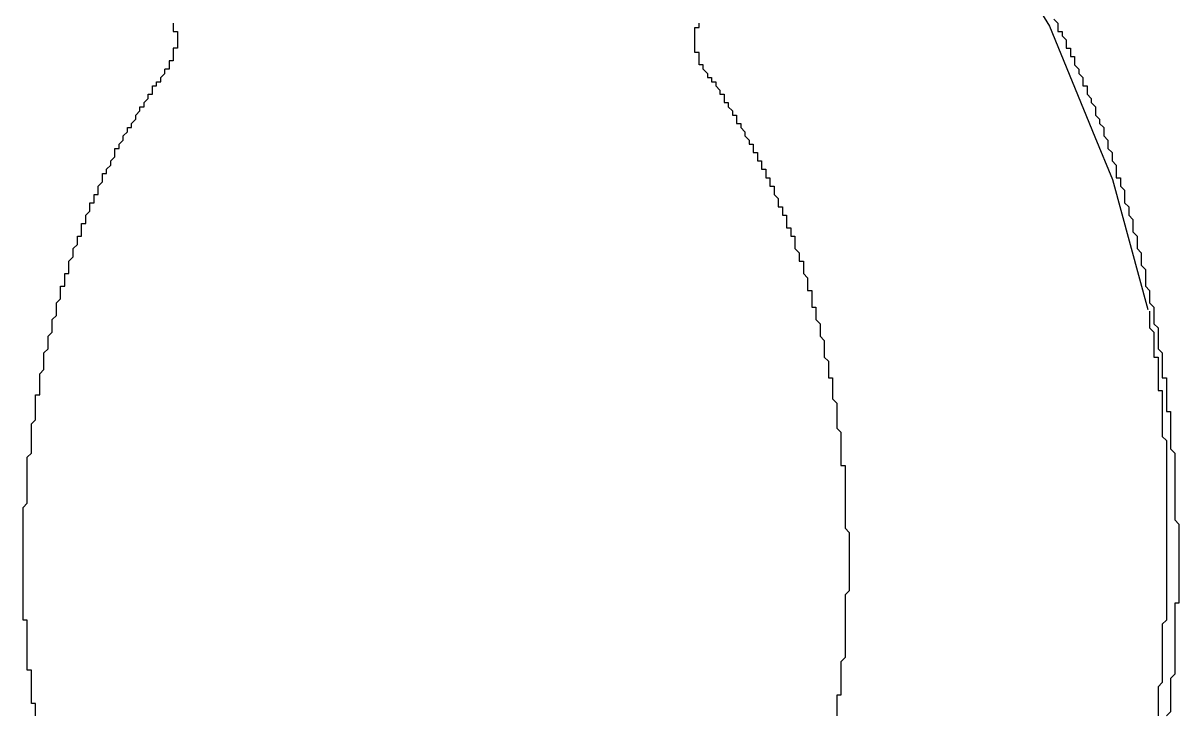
# Model space of a CAD drawing. Header units: inches. Extents: x -233729 to 737493, y -275239 to 196021.
# Drawn here: x 358087.1 to 358364.1, y -220697.1 to -220531.5 of the extents above; entities that cross this region are included whole.
import ezdxf

# ---------------------------------------------------------------- set-up
doc = ezdxf.new("R2010")
doc.units = ezdxf.units.IN
doc.header["$MEASUREMENT"] = 0
doc.layers.add('_FL_FAC_OFFICES', color=252, linetype='Continuous')
doc.layers.add('_FL_FAC_WALLS', color=252, linetype='Continuous')

# ---------------------------------------------------------------- blocks, each defined once
blk = doc.blocks.new('FL_Building')
at = {"layer": '_FL_FAC_OFFICES', "color": 0}
for p, q in [((2245211.52, -304776.17), (2245233.14, -304811.83)), ((2245233.14, -304811.83), (2245244.04, -304838.33)), ((2245244.04, -304838.33), (2245248.29, -304848.58)), ((2245248.29, -304848.58), (2245256.78, -304879.68))]:
    blk.add_line(p, q, dxfattribs=at)
for points in [[(2245234.18, -304810.12, 0), (2245235.18, -304811.12, 0), (2245235.18, -304812.12, 0), (2245235.18, -304812.12, 0), (2245235.18, -304813.12, 0), (2245236.18, -304813.12, 0), (2245236.18, -304814.12, 0), (2245236.18, -304814.12, 0), (2245237.18, -304815.12, 0), (2245237.18, -304816.12, 0), (2245237.18, -304816.12, 0), (2245237.18, -304817.12, 0), (2245238.18, -304817.12, 0), (2245238.18, -304818.12, 0), (2245238.18, -304819.12, 0), (2245239.18, -304819.12, 0), (2245239.18, -304820.12, 0), (2245239.18, -304820.12, 0), (2245239.18, -304821.12, 0), (2245240.18, -304822.12, 0), (2245240.18, -304822.12, 0), (2245240.18, -304823.12, 0), (2245240.18, -304823.12, 0), (2245241.18, -304824.12, 0), (2245241.18, -304824.12, 0), (2245241.18, -304825.12, 0), (2245241.18, -304826.12, 0), (2245242.18, -304826.12, 0), (2245242.18, -304827.12, 0), (2245242.18, -304827.12, 0), (2245242.18, -304828.12, 0), (2245243.18, -304829.12, 0), (2245243.18, -304829.12, 0), (2245243.18, -304830.12, 0), (2245243.18, -304830.12, 0), (2245244.18, -304831.12, 0), (2245244.18, -304832.12, 0), (2245244.18, -304832.12, 0), (2245244.18, -304833.12, 0), (2245245.18, -304834.12, 0), (2245245.18, -304834.12, 0), (2245245.18, -304835.12, 0), (2245245.18, -304835.12, 0), (2245246.18, -304836.12, 0), (2245246.18, -304837.12, 0), (2245246.18, -304837.12, 0), (2245246.18, -304838.12, 0), (2245246.18, -304838.12, 0), (2245247.18, -304839.12, 0), (2245247.18, -304840.12, 0), (2245247.18, -304840.12, 0), (2245247.18, -304841.12, 0), (2245247.18, -304841.12, 0), (2245248.18, -304842.12, 0), (2245248.18, -304843.12, 0), (2245248.18, -304843.12, 0), (2245248.18, -304844.12, 0), (2245249.18, -304845.12, 0), (2245249.18, -304845.12, 0), (2245249.18, -304846.12, 0), (2245249.18, -304846.12, 0), (2245249.18, -304847.12, 0), (2245249.18, -304848.12, 0)], [(2245234.18, -304810.12, 0), (2245235.18, -304811.12, 0), (2245235.18, -304812.12, 0), (2245235.18, -304812.12, 0), (2245235.18, -304813.12, 0), (2245236.18, -304813.12, 0), (2245236.18, -304814.12, 0), (2245236.18, -304814.12, 0), (2245237.18, -304815.12, 0), (2245237.18, -304816.12, 0), (2245237.18, -304816.12, 0), (2245237.18, -304817.12, 0), (2245238.18, -304817.12, 0), (2245238.18, -304818.12, 0), (2245238.18, -304819.12, 0), (2245239.18, -304819.12, 0), (2245239.18, -304820.12, 0), (2245239.18, -304820.12, 0), (2245239.18, -304821.12, 0), (2245240.18, -304822.12, 0), (2245240.18, -304822.12, 0), (2245240.18, -304823.12, 0), (2245240.18, -304823.12, 0), (2245241.18, -304824.12, 0), (2245241.18, -304824.12, 0), (2245241.18, -304825.12, 0), (2245241.18, -304826.12, 0), (2245242.18, -304826.12, 0), (2245242.18, -304827.12, 0), (2245242.18, -304827.12, 0), (2245242.18, -304828.12, 0), (2245243.18, -304829.12, 0), (2245243.18, -304829.12, 0), (2245243.18, -304830.12, 0), (2245243.18, -304830.12, 0), (2245244.18, -304831.12, 0), (2245244.18, -304832.12, 0), (2245244.18, -304832.12, 0), (2245244.18, -304833.12, 0), (2245245.18, -304834.12, 0), (2245245.18, -304834.12, 0), (2245245.18, -304835.12, 0), (2245245.18, -304835.12, 0), (2245246.18, -304836.12, 0), (2245246.18, -304837.12, 0), (2245246.18, -304837.12, 0), (2245246.18, -304838.12, 0), (2245246.18, -304838.12, 0), (2245247.18, -304839.12, 0), (2245247.18, -304840.12, 0), (2245247.18, -304840.12, 0), (2245247.18, -304841.12, 0), (2245247.18, -304841.12, 0), (2245248.18, -304842.12, 0), (2245248.18, -304843.12, 0), (2245248.18, -304843.12, 0), (2245248.18, -304844.12, 0), (2245249.18, -304845.12, 0), (2245249.18, -304845.12, 0), (2245249.18, -304846.12, 0), (2245249.18, -304846.12, 0), (2245249.18, -304847.12, 0), (2245249.18, -304848.12, 0)], [(2245023.18, -304811.12, 0), (2245023.18, -304811.12, 0), (2245023.18, -304811.12, 0), (2245023.18, -304811.12, 0), (2245023.18, -304811.12, 0), (2245023.18, -304811.12, 0), (2245023.18, -304811.12, 0), (2245023.18, -304812.12, 0), (2245023.18, -304812.12, 0), (2245023.18, -304812.12, 0), (2245023.18, -304812.12, 0), (2245023.18, -304812.12, 0), (2245023.18, -304812.12, 0), (2245023.18, -304812.12, 0), (2245023.18, -304812.12, 0), (2245023.18, -304812.12, 0), (2245023.18, -304812.12, 0), (2245023.18, -304812.12, 0), (2245023.18, -304813.12, 0), (2245023.18, -304813.12, 0), (2245023.18, -304813.12, 0), (2245023.18, -304813.12, 0), (2245024.18, -304813.12, 0), (2245024.18, -304813.12, 0), (2245024.18, -304813.12, 0), (2245024.18, -304813.12, 0), (2245024.18, -304813.12, 0), (2245024.18, -304813.12, 0), (2245024.18, -304813.12, 0), (2245024.18, -304814.12, 0), (2245024.18, -304814.12, 0), (2245024.18, -304814.12, 0), (2245024.18, -304814.12, 0), (2245024.18, -304814.12, 0), (2245024.18, -304814.12, 0), (2245024.18, -304814.12, 0), (2245024.18, -304814.12, 0), (2245024.18, -304814.12, 0), (2245024.18, -304814.12, 0), (2245024.18, -304814.12, 0), (2245024.18, -304815.12, 0), (2245024.18, -304815.12, 0), (2245024.18, -304815.12, 0), (2245024.18, -304815.12, 0), (2245024.18, -304815.12, 0), (2245024.18, -304815.12, 0), (2245024.18, -304815.12, 0), (2245024.18, -304815.12, 0), (2245024.18, -304815.12, 0), (2245024.18, -304815.12, 0), (2245024.18, -304816.12, 0), (2245024.18, -304816.12, 0), (2245024.18, -304816.12, 0), (2245024.18, -304816.12, 0), (2245024.18, -304816.12, 0), (2245024.18, -304816.12, 0), (2245024.18, -304816.12, 0), (2245024.18, -304816.12, 0), (2245024.18, -304816.12, 0), (2245024.18, -304816.12, 0), (2245024.18, -304816.12, 0), (2245024.18, -304817.12, 0), (2245024.18, -304817.12, 0), (2245024.18, -304817.12, 0), (2245024.18, -304817.12, 0), (2245023.18, -304817.12, 0), (2245023.18, -304817.12, 0), (2245023.18, -304817.12, 0), (2245023.18, -304817.12, 0), (2245023.18, -304817.12, 0), (2245023.18, -304817.12, 0), (2245023.18, -304817.12, 0), (2245023.18, -304818.12, 0), (2245023.18, -304818.12, 0), (2245023.18, -304818.12, 0), (2245023.18, -304818.12, 0), (2245023.18, -304818.12, 0), (2245023.18, -304818.12, 0), (2245023.18, -304818.12, 0), (2245023.18, -304818.12, 0), (2245023.18, -304818.12, 0), (2245023.18, -304818.12, 0), (2245023.18, -304818.12, 0), (2245023.18, -304819.12, 0), (2245023.18, -304819.12, 0), (2245023.18, -304819.12, 0), (2245023.18, -304819.12, 0), (2245023.18, -304819.12, 0), (2245023.18, -304819.12, 0), (2245023.18, -304819.12, 0), (2245023.18, -304819.12, 0), (2245023.18, -304819.12, 0), (2245023.18, -304819.12, 0), (2245023.18, -304819.12, 0), (2245023.18, -304820.12, 0), (2245023.18, -304820.12, 0), (2245023.18, -304820.12, 0), (2245023.18, -304820.12, 0), (2245023.18, -304820.12, 0), (2245023.18, -304820.12, 0), (2245023.18, -304820.12, 0), (2245023.18, -304820.12, 0), (2245023.18, -304820.12, 0), (2245022.18, -304820.12, 0), (2245022.18, -304820.12, 0), (2245022.18, -304820.12, 0), (2245022.18, -304821.12, 0), (2245022.18, -304821.12, 0), (2245022.18, -304821.12, 0), (2245022.18, -304821.12, 0), (2245022.18, -304821.12, 0), (2245022.18, -304821.12, 0), (2245022.18, -304821.12, 0), (2245022.18, -304821.12, 0), (2245022.18, -304821.12, 0), (2245022.18, -304821.12, 0), (2245022.18, -304821.12, 0), (2245022.18, -304821.12, 0), (2245022.18, -304822.12, 0), (2245022.18, -304822.12, 0), (2245022.18, -304822.12, 0), (2245022.18, -304822.12, 0), (2245022.18, -304822.12, 0), (2245022.18, -304822.12, 0), (2245022.18, -304822.12, 0), (2245021.18, -304822.12, 0), (2245021.18, -304822.12, 0), (2245021.18, -304822.12, 0), (2245021.18, -304822.12, 0)], [(2245150.18, -304822.12, 0), (2245150.18, -304822.12, 0), (2245150.18, -304822.12, 0), (2245150.18, -304822.12, 0), (2245150.18, -304822.12, 0), (2245150.18, -304822.12, 0), (2245150.18, -304822.12, 0), (2245150.18, -304822.12, 0), (2245150.18, -304822.12, 0), (2245150.18, -304822.12, 0), (2245150.18, -304822.12, 0), (2245150.18, -304821.12, 0), (2245150.18, -304821.12, 0), (2245150.18, -304821.12, 0), (2245150.18, -304821.12, 0), (2245150.18, -304821.12, 0), (2245150.18, -304821.12, 0), (2245150.18, -304821.12, 0), (2245150.18, -304821.12, 0), (2245150.18, -304821.12, 0), (2245149.18, -304821.12, 0), (2245149.18, -304821.12, 0), (2245149.18, -304821.12, 0), (2245149.18, -304820.12, 0), (2245149.18, -304820.12, 0), (2245149.18, -304820.12, 0), (2245149.18, -304820.12, 0), (2245149.18, -304820.12, 0), (2245149.18, -304820.12, 0), (2245149.18, -304820.12, 0), (2245149.18, -304820.12, 0), (2245149.18, -304820.12, 0), (2245149.18, -304820.12, 0), (2245149.18, -304820.12, 0), (2245149.18, -304820.12, 0), (2245149.18, -304819.12, 0), (2245149.18, -304819.12, 0), (2245149.18, -304819.12, 0), (2245149.18, -304819.12, 0), (2245149.18, -304819.12, 0), (2245149.18, -304819.12, 0), (2245149.18, -304819.12, 0), (2245149.18, -304819.12, 0), (2245149.18, -304819.12, 0), (2245149.18, -304819.12, 0), (2245149.18, -304819.12, 0), (2245149.18, -304818.12, 0), (2245149.18, -304818.12, 0), (2245149.18, -304818.12, 0), (2245149.18, -304818.12, 0), (2245148.18, -304818.12, 0), (2245148.18, -304818.12, 0), (2245148.18, -304818.12, 0), (2245148.18, -304818.12, 0), (2245148.18, -304818.12, 0), (2245148.18, -304818.12, 0), (2245148.18, -304818.12, 0), (2245148.18, -304817.12, 0), (2245148.18, -304817.12, 0), (2245148.18, -304817.12, 0), (2245148.18, -304817.12, 0), (2245148.18, -304817.12, 0), (2245148.18, -304817.12, 0), (2245148.18, -304817.12, 0), (2245148.18, -304817.12, 0), (2245148.18, -304817.12, 0), (2245148.18, -304817.12, 0), (2245148.18, -304817.12, 0), (2245148.18, -304816.12, 0), (2245148.18, -304816.12, 0), (2245148.18, -304816.12, 0), (2245148.18, -304816.12, 0), (2245148.18, -304816.12, 0), (2245148.18, -304816.12, 0), (2245148.18, -304816.12, 0), (2245148.18, -304816.12, 0), (2245148.18, -304816.12, 0), (2245148.18, -304816.12, 0), (2245148.18, -304816.12, 0), (2245148.18, -304815.12, 0), (2245148.18, -304815.12, 0), (2245148.18, -304815.12, 0), (2245148.18, -304815.12, 0), (2245148.18, -304815.12, 0), (2245148.18, -304815.12, 0), (2245148.18, -304815.12, 0), (2245148.18, -304815.12, 0), (2245148.18, -304815.12, 0), (2245148.18, -304815.12, 0), (2245148.18, -304814.12, 0), (2245148.18, -304814.12, 0), (2245148.18, -304814.12, 0), (2245148.18, -304814.12, 0), (2245148.18, -304814.12, 0), (2245148.18, -304814.12, 0), (2245148.18, -304814.12, 0), (2245148.18, -304814.12, 0), (2245148.18, -304814.12, 0), (2245148.18, -304814.12, 0), (2245148.18, -304814.12, 0), (2245148.18, -304813.12, 0), (2245148.18, -304813.12, 0), (2245148.18, -304813.12, 0), (2245148.18, -304813.12, 0), (2245148.18, -304813.12, 0), (2245148.18, -304813.12, 0), (2245148.18, -304813.12, 0), (2245148.18, -304813.12, 0), (2245148.18, -304813.12, 0), (2245148.18, -304813.12, 0), (2245148.18, -304813.12, 0), (2245148.18, -304812.12, 0), (2245148.18, -304812.12, 0), (2245148.18, -304812.12, 0), (2245148.18, -304812.12, 0), (2245148.18, -304812.12, 0), (2245148.18, -304812.12, 0), (2245148.18, -304812.12, 0), (2245148.18, -304812.12, 0), (2245148.18, -304812.12, 0), (2245148.18, -304812.12, 0), (2245149.18, -304812.12, 0), (2245149.18, -304811.12, 0), (2245149.18, -304811.12, 0), (2245149.18, -304811.12, 0), (2245149.18, -304811.12, 0), (2245149.18, -304811.12, 0), (2245149.18, -304811.12, 0), (2245149.18, -304811.12, 0)], [(2245150.18, -304822.12, 0), (2245150.18, -304822.12, 0), (2245150.18, -304822.12, 0), (2245150.18, -304822.12, 0), (2245150.18, -304822.12, 0), (2245150.18, -304822.12, 0), (2245150.18, -304822.12, 0), (2245150.18, -304822.12, 0), (2245150.18, -304822.12, 0), (2245150.18, -304822.12, 0), (2245150.18, -304822.12, 0), (2245150.18, -304821.12, 0), (2245150.18, -304821.12, 0), (2245150.18, -304821.12, 0), (2245150.18, -304821.12, 0), (2245150.18, -304821.12, 0), (2245150.18, -304821.12, 0), (2245150.18, -304821.12, 0), (2245150.18, -304821.12, 0), (2245150.18, -304821.12, 0), (2245149.18, -304821.12, 0), (2245149.18, -304821.12, 0), (2245149.18, -304821.12, 0), (2245149.18, -304820.12, 0), (2245149.18, -304820.12, 0), (2245149.18, -304820.12, 0), (2245149.18, -304820.12, 0), (2245149.18, -304820.12, 0), (2245149.18, -304820.12, 0), (2245149.18, -304820.12, 0), (2245149.18, -304820.12, 0), (2245149.18, -304820.12, 0), (2245149.18, -304820.12, 0), (2245149.18, -304820.12, 0), (2245149.18, -304820.12, 0), (2245149.18, -304819.12, 0), (2245149.18, -304819.12, 0), (2245149.18, -304819.12, 0), (2245149.18, -304819.12, 0), (2245149.18, -304819.12, 0), (2245149.18, -304819.12, 0), (2245149.18, -304819.12, 0), (2245149.18, -304819.12, 0), (2245149.18, -304819.12, 0), (2245149.18, -304819.12, 0), (2245149.18, -304819.12, 0), (2245149.18, -304818.12, 0), (2245149.18, -304818.12, 0), (2245149.18, -304818.12, 0), (2245149.18, -304818.12, 0), (2245148.18, -304818.12, 0), (2245148.18, -304818.12, 0), (2245148.18, -304818.12, 0), (2245148.18, -304818.12, 0), (2245148.18, -304818.12, 0), (2245148.18, -304818.12, 0), (2245148.18, -304818.12, 0), (2245148.18, -304817.12, 0), (2245148.18, -304817.12, 0), (2245148.18, -304817.12, 0), (2245148.18, -304817.12, 0), (2245148.18, -304817.12, 0), (2245148.18, -304817.12, 0), (2245148.18, -304817.12, 0), (2245148.18, -304817.12, 0), (2245148.18, -304817.12, 0), (2245148.18, -304817.12, 0), (2245148.18, -304817.12, 0), (2245148.18, -304816.12, 0), (2245148.18, -304816.12, 0), (2245148.18, -304816.12, 0), (2245148.18, -304816.12, 0), (2245148.18, -304816.12, 0), (2245148.18, -304816.12, 0), (2245148.18, -304816.12, 0), (2245148.18, -304816.12, 0), (2245148.18, -304816.12, 0), (2245148.18, -304816.12, 0), (2245148.18, -304816.12, 0), (2245148.18, -304815.12, 0), (2245148.18, -304815.12, 0), (2245148.18, -304815.12, 0), (2245148.18, -304815.12, 0), (2245148.18, -304815.12, 0), (2245148.18, -304815.12, 0), (2245148.18, -304815.12, 0), (2245148.18, -304815.12, 0), (2245148.18, -304815.12, 0), (2245148.18, -304815.12, 0), (2245148.18, -304814.12, 0), (2245148.18, -304814.12, 0), (2245148.18, -304814.12, 0), (2245148.18, -304814.12, 0), (2245148.18, -304814.12, 0), (2245148.18, -304814.12, 0), (2245148.18, -304814.12, 0), (2245148.18, -304814.12, 0), (2245148.18, -304814.12, 0), (2245148.18, -304814.12, 0), (2245148.18, -304814.12, 0), (2245148.18, -304813.12, 0), (2245148.18, -304813.12, 0), (2245148.18, -304813.12, 0), (2245148.18, -304813.12, 0), (2245148.18, -304813.12, 0), (2245148.18, -304813.12, 0), (2245148.18, -304813.12, 0), (2245148.18, -304813.12, 0), (2245148.18, -304813.12, 0), (2245148.18, -304813.12, 0), (2245148.18, -304813.12, 0), (2245148.18, -304812.12, 0), (2245148.18, -304812.12, 0), (2245148.18, -304812.12, 0), (2245148.18, -304812.12, 0), (2245148.18, -304812.12, 0), (2245148.18, -304812.12, 0), (2245148.18, -304812.12, 0), (2245148.18, -304812.12, 0), (2245148.18, -304812.12, 0), (2245148.18, -304812.12, 0), (2245149.18, -304812.12, 0), (2245149.18, -304811.12, 0), (2245149.18, -304811.12, 0), (2245149.18, -304811.12, 0), (2245149.18, -304811.12, 0), (2245149.18, -304811.12, 0), (2245149.18, -304811.12, 0), (2245149.18, -304811.12, 0)], [(2244998.18, -304870.12, 0), (2244998.18, -304870.12, 0), (2244998.18, -304869.12, 0), (2244998.18, -304869.12, 0), (2244998.18, -304868.12, 0), (2244998.18, -304868.12, 0), (2244998.18, -304868.12, 0), (2244999.18, -304867.12, 0), (2244999.18, -304867.12, 0), (2244999.18, -304866.12, 0), (2244999.18, -304866.12, 0), (2244999.18, -304866.12, 0), (2244999.18, -304865.12, 0), (2244999.18, -304865.12, 0), (2245000.18, -304864.12, 0), (2245000.18, -304864.12, 0), (2245000.18, -304864.12, 0), (2245000.18, -304863.12, 0), (2245000.18, -304863.12, 0), (2245000.18, -304862.12, 0), (2245000.18, -304862.12, 0), (2245001.18, -304862.12, 0), (2245001.18, -304861.12, 0), (2245001.18, -304861.12, 0), (2245001.18, -304860.12, 0), (2245001.18, -304860.12, 0), (2245001.18, -304860.12, 0), (2245001.18, -304859.12, 0), (2245002.18, -304859.12, 0), (2245002.18, -304859.12, 0), (2245002.18, -304858.12, 0), (2245002.18, -304858.12, 0), (2245002.18, -304857.12, 0), (2245002.18, -304857.12, 0), (2245002.18, -304857.12, 0), (2245003.18, -304856.12, 0), (2245003.18, -304856.12, 0), (2245003.18, -304855.12, 0), (2245003.18, -304855.12, 0), (2245003.18, -304855.12, 0), (2245003.18, -304854.12, 0), (2245004.18, -304854.12, 0), (2245004.18, -304854.12, 0), (2245004.18, -304853.12, 0), (2245004.18, -304853.12, 0), (2245004.18, -304852.12, 0), (2245004.18, -304852.12, 0), (2245005.18, -304852.12, 0), (2245005.18, -304851.12, 0), (2245005.18, -304851.12, 0), (2245005.18, -304850.12, 0), (2245005.18, -304850.12, 0), (2245005.18, -304850.12, 0), (2245006.18, -304849.12, 0), (2245006.18, -304849.12, 0), (2245006.18, -304849.12, 0), (2245006.18, -304848.12, 0), (2245006.18, -304848.12, 0), (2245006.18, -304847.12, 0), (2245007.18, -304847.12, 0), (2245007.18, -304847.12, 0), (2245007.18, -304846.12, 0), (2245007.18, -304846.12, 0), (2245007.18, -304846.12, 0), (2245008.18, -304845.12, 0), (2245008.18, -304845.12, 0), (2245008.18, -304844.12, 0), (2245008.18, -304844.12, 0), (2245008.18, -304844.12, 0), (2245009.18, -304843.12, 0), (2245009.18, -304843.12, 0), (2245009.18, -304843.12, 0), (2245009.18, -304842.12, 0), (2245009.18, -304842.12, 0), (2245009.18, -304841.12, 0), (2245010.18, -304841.12, 0), (2245010.18, -304841.12, 0), (2245010.18, -304840.12, 0), (2245010.18, -304840.12, 0), (2245010.18, -304840.12, 0), (2245011.18, -304839.12, 0), (2245011.18, -304839.12, 0), (2245011.18, -304839.12, 0), (2245011.18, -304838.12, 0), (2245011.18, -304838.12, 0), (2245012.18, -304837.12, 0), (2245012.18, -304837.12, 0), (2245012.18, -304837.12, 0), (2245012.18, -304836.12, 0), (2245012.18, -304836.12, 0), (2245013.18, -304836.12, 0), (2245013.18, -304835.12, 0), (2245013.18, -304835.12, 0), (2245013.18, -304835.12, 0), (2245014.18, -304834.12, 0), (2245014.18, -304834.12, 0), (2245014.18, -304833.12, 0), (2245014.18, -304833.12, 0), (2245014.18, -304833.12, 0), (2245015.18, -304832.12, 0), (2245015.18, -304832.12, 0), (2245015.18, -304832.12, 0), (2245015.18, -304831.12, 0), (2245016.18, -304831.12, 0), (2245016.18, -304831.12, 0), (2245016.18, -304830.12, 0), (2245016.18, -304830.12, 0), (2245016.18, -304830.12, 0), (2245017.18, -304829.12, 0), (2245017.18, -304829.12, 0), (2245017.18, -304828.12, 0), (2245017.18, -304828.12, 0), (2245018.18, -304828.12, 0), (2245018.18, -304827.12, 0), (2245018.18, -304827.12, 0), (2245018.18, -304827.12, 0), (2245018.18, -304826.12, 0), (2245019.18, -304826.12, 0), (2245019.18, -304826.12, 0), (2245019.18, -304825.12, 0), (2245019.18, -304825.12, 0), (2245020.18, -304825.12, 0), (2245020.18, -304824.12, 0), (2245020.18, -304824.12, 0), (2245020.18, -304824.12, 0), (2245021.18, -304823.12, 0), (2245021.18, -304823.12, 0), (2245021.18, -304823.12, 0), (2245021.18, -304822.12, 0)], [(2245150.18, -304822.12, 0), (2245151.18, -304823.12, 0), (2245151.18, -304823.12, 0), (2245151.18, -304823.12, 0), (2245151.18, -304824.12, 0), (2245152.18, -304824.12, 0), (2245152.18, -304824.12, 0), (2245152.18, -304825.12, 0), (2245152.18, -304825.12, 0), (2245153.18, -304825.12, 0), (2245153.18, -304826.12, 0), (2245153.18, -304826.12, 0), (2245153.18, -304826.12, 0), (2245154.18, -304827.12, 0), (2245154.18, -304827.12, 0), (2245154.18, -304827.12, 0), (2245154.18, -304828.12, 0), (2245154.18, -304828.12, 0), (2245155.18, -304828.12, 0), (2245155.18, -304829.12, 0), (2245155.18, -304829.12, 0), (2245155.18, -304830.12, 0), (2245156.18, -304830.12, 0), (2245156.18, -304830.12, 0), (2245156.18, -304831.12, 0), (2245156.18, -304831.12, 0), (2245156.18, -304831.12, 0), (2245157.18, -304832.12, 0), (2245157.18, -304832.12, 0), (2245157.18, -304832.12, 0), (2245157.18, -304833.12, 0), (2245158.18, -304833.12, 0), (2245158.18, -304833.12, 0), (2245158.18, -304834.12, 0), (2245158.18, -304834.12, 0), (2245158.18, -304835.12, 0), (2245159.18, -304835.12, 0), (2245159.18, -304835.12, 0), (2245159.18, -304836.12, 0), (2245159.18, -304836.12, 0), (2245159.18, -304836.12, 0), (2245160.18, -304837.12, 0), (2245160.18, -304837.12, 0), (2245160.18, -304837.12, 0), (2245160.18, -304838.12, 0), (2245160.18, -304838.12, 0), (2245161.18, -304839.12, 0), (2245161.18, -304839.12, 0), (2245161.18, -304839.12, 0), (2245161.18, -304840.12, 0), (2245161.18, -304840.12, 0), (2245162.18, -304840.12, 0), (2245162.18, -304841.12, 0), (2245162.18, -304841.12, 0), (2245162.18, -304841.12, 0), (2245162.18, -304842.12, 0), (2245163.18, -304842.12, 0), (2245163.18, -304843.12, 0), (2245163.18, -304843.12, 0), (2245163.18, -304843.12, 0), (2245163.18, -304844.12, 0), (2245164.18, -304844.12, 0), (2245164.18, -304844.12, 0), (2245164.18, -304845.12, 0), (2245164.18, -304845.12, 0), (2245164.18, -304846.12, 0), (2245165.18, -304846.12, 0), (2245165.18, -304846.12, 0), (2245165.18, -304847.12, 0), (2245165.18, -304847.12, 0), (2245165.18, -304847.12, 0), (2245165.18, -304848.12, 0), (2245166.18, -304848.12, 0), (2245166.18, -304849.12, 0), (2245166.18, -304849.12, 0), (2245166.18, -304849.12, 0), (2245166.18, -304850.12, 0), (2245166.18, -304850.12, 0), (2245167.18, -304850.12, 0), (2245167.18, -304851.12, 0), (2245167.18, -304851.12, 0), (2245167.18, -304852.12, 0), (2245167.18, -304852.12, 0), (2245167.18, -304852.12, 0), (2245168.18, -304853.12, 0), (2245168.18, -304853.12, 0), (2245168.18, -304854.12, 0), (2245168.18, -304854.12, 0), (2245168.18, -304854.12, 0), (2245168.18, -304855.12, 0), (2245169.18, -304855.12, 0), (2245169.18, -304855.12, 0), (2245169.18, -304856.12, 0), (2245169.18, -304856.12, 0), (2245169.18, -304857.12, 0), (2245169.18, -304857.12, 0), (2245170.18, -304857.12, 0), (2245170.18, -304858.12, 0), (2245170.18, -304858.12, 0), (2245170.18, -304859.12, 0), (2245170.18, -304859.12, 0), (2245170.18, -304859.12, 0), (2245170.18, -304860.12, 0), (2245171.18, -304860.12, 0), (2245171.18, -304860.12, 0), (2245171.18, -304861.12, 0), (2245171.18, -304861.12, 0), (2245171.18, -304862.12, 0), (2245171.18, -304862.12, 0), (2245172.18, -304862.12, 0), (2245172.18, -304863.12, 0), (2245172.18, -304863.12, 0), (2245172.18, -304864.12, 0), (2245172.18, -304864.12, 0), (2245172.18, -304864.12, 0), (2245172.18, -304865.12, 0), (2245172.18, -304865.12, 0), (2245173.18, -304866.12, 0), (2245173.18, -304866.12, 0), (2245173.18, -304866.12, 0), (2245173.18, -304867.12, 0), (2245173.18, -304867.12, 0), (2245173.18, -304868.12, 0), (2245173.18, -304868.12, 0), (2245174.18, -304868.12, 0), (2245174.18, -304869.12, 0), (2245174.18, -304869.12, 0), (2245174.18, -304870.12, 0), (2245174.18, -304870.12, 0)], [(2245249.18, -304848.12, 0), (2245250.18, -304848.12, 0), (2245250.18, -304849.12, 0), (2245250.18, -304850.12, 0), (2245250.18, -304850.12, 0), (2245251.18, -304851.12, 0), (2245251.18, -304852.12, 0), (2245251.18, -304853.12, 0), (2245251.18, -304853.12, 0), (2245251.18, -304854.12, 0), (2245252.18, -304855.12, 0), (2245252.18, -304855.12, 0), (2245252.18, -304856.12, 0), (2245252.18, -304857.12, 0), (2245252.18, -304857.12, 0), (2245253.18, -304858.12, 0), (2245253.18, -304859.12, 0), (2245253.18, -304860.12, 0), (2245253.18, -304860.12, 0), (2245253.18, -304861.12, 0), (2245254.18, -304862.12, 0), (2245254.18, -304862.12, 0), (2245254.18, -304863.12, 0), (2245254.18, -304864.12, 0), (2245254.18, -304865.12, 0), (2245254.18, -304865.12, 0), (2245255.18, -304866.12, 0), (2245255.18, -304867.12, 0), (2245255.18, -304867.12, 0), (2245255.18, -304868.12, 0), (2245255.18, -304869.12, 0), (2245256.18, -304870.12, 0), (2245256.18, -304870.12, 0), (2245256.18, -304871.12, 0), (2245256.18, -304872.12, 0), (2245256.18, -304872.12, 0), (2245256.18, -304873.12, 0), (2245256.18, -304874.12, 0), (2245257.18, -304875.12, 0), (2245257.18, -304875.12, 0), (2245257.18, -304876.12, 0), (2245257.18, -304877.12, 0), (2245257.18, -304877.12, 0), (2245257.18, -304878.12, 0), (2245258.18, -304879.12, 0), (2245258.18, -304880.12, 0), (2245258.18, -304880.12, 0), (2245258.18, -304881.12, 0), (2245258.18, -304882.12, 0), (2245258.18, -304883.12, 0), (2245258.18, -304883.12, 0), (2245259.18, -304884.12, 0), (2245259.18, -304885.12, 0), (2245259.18, -304885.12, 0), (2245259.18, -304886.12, 0), (2245259.18, -304887.12, 0), (2245259.18, -304888.12, 0), (2245259.18, -304888.12, 0), (2245259.18, -304889.12, 0), (2245260.18, -304890.12, 0), (2245260.18, -304890.12, 0), (2245260.18, -304891.12, 0), (2245260.18, -304892.12, 0), (2245260.18, -304893.12, 0), (2245260.18, -304893.12, 0), (2245260.18, -304894.12, 0), (2245260.18, -304895.12, 0), (2245260.18, -304896.12, 0), (2245261.18, -304896.12, 0), (2245261.18, -304897.12, 0), (2245261.18, -304898.12, 0), (2245261.18, -304898.12, 0), (2245261.18, -304899.12, 0), (2245261.18, -304900.12, 0), (2245261.18, -304901.12, 0), (2245261.18, -304901.12, 0), (2245261.18, -304902.12, 0), (2245261.18, -304903.12, 0), (2245261.18, -304904.12, 0), (2245262.18, -304904.12, 0), (2245262.18, -304905.12, 0), (2245262.18, -304906.12, 0), (2245262.18, -304906.12, 0), (2245262.18, -304907.12, 0), (2245262.18, -304908.12, 0), (2245262.18, -304909.12, 0), (2245262.18, -304909.12, 0), (2245262.18, -304910.12, 0), (2245262.18, -304911.12, 0), (2245262.18, -304912.12, 0), (2245262.18, -304912.12, 0), (2245262.18, -304913.12, 0), (2245263.18, -304914.12, 0), (2245263.18, -304915.12, 0), (2245263.18, -304915.12, 0), (2245263.18, -304916.12, 0), (2245263.18, -304917.12, 0), (2245263.18, -304917.12, 0), (2245263.18, -304918.12, 0), (2245263.18, -304919.12, 0), (2245263.18, -304920.12, 0), (2245263.18, -304920.12, 0), (2245263.18, -304921.12, 0), (2245263.18, -304922.12, 0), (2245263.18, -304923.12, 0), (2245263.18, -304923.12, 0), (2245263.18, -304924.12, 0), (2245263.18, -304925.12, 0), (2245263.18, -304926.12, 0), (2245263.18, -304926.12, 0), (2245263.18, -304927.12, 0), (2245263.18, -304928.12, 0), (2245263.18, -304928.12, 0), (2245263.18, -304929.12, 0), (2245263.18, -304930.12, 0), (2245264.18, -304931.12, 0), (2245264.18, -304931.12, 0), (2245264.18, -304932.12, 0), (2245264.18, -304933.12, 0), (2245264.18, -304934.12, 0), (2245264.18, -304934.12, 0), (2245264.18, -304935.12, 0), (2245264.18, -304936.12, 0), (2245264.18, -304937.12, 0), (2245264.18, -304937.12, 0), (2245264.18, -304938.12, 0), (2245264.18, -304939.12, 0), (2245264.18, -304939.12, 0), (2245264.18, -304940.12, 0)], [(2245249.18, -304848.12, 0), (2245250.18, -304848.12, 0), (2245250.18, -304849.12, 0), (2245250.18, -304850.12, 0), (2245250.18, -304850.12, 0), (2245251.18, -304851.12, 0), (2245251.18, -304852.12, 0), (2245251.18, -304853.12, 0), (2245251.18, -304853.12, 0), (2245251.18, -304854.12, 0), (2245252.18, -304855.12, 0), (2245252.18, -304855.12, 0), (2245252.18, -304856.12, 0), (2245252.18, -304857.12, 0), (2245252.18, -304857.12, 0), (2245253.18, -304858.12, 0), (2245253.18, -304859.12, 0), (2245253.18, -304860.12, 0), (2245253.18, -304860.12, 0), (2245253.18, -304861.12, 0), (2245254.18, -304862.12, 0), (2245254.18, -304862.12, 0), (2245254.18, -304863.12, 0), (2245254.18, -304864.12, 0), (2245254.18, -304865.12, 0), (2245254.18, -304865.12, 0), (2245255.18, -304866.12, 0), (2245255.18, -304867.12, 0), (2245255.18, -304867.12, 0), (2245255.18, -304868.12, 0), (2245255.18, -304869.12, 0), (2245256.18, -304870.12, 0), (2245256.18, -304870.12, 0), (2245256.18, -304871.12, 0), (2245256.18, -304872.12, 0), (2245256.18, -304872.12, 0), (2245256.18, -304873.12, 0), (2245256.18, -304874.12, 0), (2245257.18, -304875.12, 0), (2245257.18, -304875.12, 0), (2245257.18, -304876.12, 0), (2245257.18, -304877.12, 0), (2245257.18, -304877.12, 0), (2245257.18, -304878.12, 0), (2245258.18, -304879.12, 0), (2245258.18, -304880.12, 0), (2245258.18, -304880.12, 0), (2245258.18, -304881.12, 0), (2245258.18, -304882.12, 0), (2245258.18, -304883.12, 0), (2245258.18, -304883.12, 0), (2245259.18, -304884.12, 0), (2245259.18, -304885.12, 0), (2245259.18, -304885.12, 0), (2245259.18, -304886.12, 0), (2245259.18, -304887.12, 0), (2245259.18, -304888.12, 0), (2245259.18, -304888.12, 0), (2245259.18, -304889.12, 0), (2245260.18, -304890.12, 0), (2245260.18, -304890.12, 0), (2245260.18, -304891.12, 0), (2245260.18, -304892.12, 0), (2245260.18, -304893.12, 0), (2245260.18, -304893.12, 0), (2245260.18, -304894.12, 0), (2245260.18, -304895.12, 0), (2245260.18, -304896.12, 0), (2245261.18, -304896.12, 0), (2245261.18, -304897.12, 0), (2245261.18, -304898.12, 0), (2245261.18, -304898.12, 0), (2245261.18, -304899.12, 0), (2245261.18, -304900.12, 0), (2245261.18, -304901.12, 0), (2245261.18, -304901.12, 0), (2245261.18, -304902.12, 0), (2245261.18, -304903.12, 0), (2245261.18, -304904.12, 0), (2245262.18, -304904.12, 0), (2245262.18, -304905.12, 0), (2245262.18, -304906.12, 0), (2245262.18, -304906.12, 0), (2245262.18, -304907.12, 0), (2245262.18, -304908.12, 0), (2245262.18, -304909.12, 0), (2245262.18, -304909.12, 0), (2245262.18, -304910.12, 0), (2245262.18, -304911.12, 0), (2245262.18, -304912.12, 0), (2245262.18, -304912.12, 0), (2245262.18, -304913.12, 0), (2245263.18, -304914.12, 0), (2245263.18, -304915.12, 0), (2245263.18, -304915.12, 0), (2245263.18, -304916.12, 0), (2245263.18, -304917.12, 0), (2245263.18, -304917.12, 0), (2245263.18, -304918.12, 0), (2245263.18, -304919.12, 0), (2245263.18, -304920.12, 0), (2245263.18, -304920.12, 0), (2245263.18, -304921.12, 0), (2245263.18, -304922.12, 0), (2245263.18, -304923.12, 0), (2245263.18, -304923.12, 0), (2245263.18, -304924.12, 0), (2245263.18, -304925.12, 0), (2245263.18, -304926.12, 0), (2245263.18, -304926.12, 0), (2245263.18, -304927.12, 0), (2245263.18, -304928.12, 0), (2245263.18, -304928.12, 0), (2245263.18, -304929.12, 0), (2245263.18, -304930.12, 0), (2245264.18, -304931.12, 0), (2245264.18, -304931.12, 0), (2245264.18, -304932.12, 0), (2245264.18, -304933.12, 0), (2245264.18, -304934.12, 0), (2245264.18, -304934.12, 0), (2245264.18, -304935.12, 0), (2245264.18, -304936.12, 0), (2245264.18, -304937.12, 0), (2245264.18, -304937.12, 0), (2245264.18, -304938.12, 0), (2245264.18, -304939.12, 0), (2245264.18, -304939.12, 0), (2245264.18, -304940.12, 0)], [(2244987.18, -304940.12, 0), (2244987.18, -304940.12, 0), (2244987.18, -304939.12, 0), (2244987.18, -304939.12, 0), (2244987.18, -304938.12, 0), (2244987.18, -304937.12, 0), (2244987.18, -304937.12, 0), (2244987.18, -304936.12, 0), (2244987.18, -304936.12, 0), (2244987.18, -304935.12, 0), (2244987.18, -304935.12, 0), (2244987.18, -304934.12, 0), (2244987.18, -304934.12, 0), (2244987.18, -304933.12, 0), (2244987.18, -304932.12, 0), (2244987.18, -304932.12, 0), (2244987.18, -304931.12, 0), (2244987.18, -304931.12, 0), (2244987.18, -304930.12, 0), (2244987.18, -304930.12, 0), (2244987.18, -304929.12, 0), (2244987.18, -304929.12, 0), (2244987.18, -304928.12, 0), (2244987.18, -304927.12, 0), (2244987.18, -304927.12, 0), (2244988.18, -304926.12, 0), (2244988.18, -304926.12, 0), (2244988.18, -304925.12, 0), (2244988.18, -304925.12, 0), (2244988.18, -304924.12, 0), (2244988.18, -304924.12, 0), (2244988.18, -304923.12, 0), (2244988.18, -304922.12, 0), (2244988.18, -304922.12, 0), (2244988.18, -304921.12, 0), (2244988.18, -304921.12, 0), (2244988.18, -304920.12, 0), (2244988.18, -304920.12, 0), (2244988.18, -304919.12, 0), (2244988.18, -304919.12, 0), (2244988.18, -304918.12, 0), (2244988.18, -304917.12, 0), (2244988.18, -304917.12, 0), (2244988.18, -304916.12, 0), (2244988.18, -304916.12, 0), (2244988.18, -304915.12, 0), (2244988.18, -304915.12, 0), (2244989.18, -304914.12, 0), (2244989.18, -304914.12, 0), (2244989.18, -304913.12, 0), (2244989.18, -304912.12, 0), (2244989.18, -304912.12, 0), (2244989.18, -304911.12, 0), (2244989.18, -304911.12, 0), (2244989.18, -304910.12, 0), (2244989.18, -304910.12, 0), (2244989.18, -304909.12, 0), (2244989.18, -304909.12, 0), (2244989.18, -304908.12, 0), (2244989.18, -304907.12, 0), (2244989.18, -304907.12, 0), (2244990.18, -304906.12, 0), (2244990.18, -304906.12, 0), (2244990.18, -304905.12, 0), (2244990.18, -304905.12, 0), (2244990.18, -304904.12, 0), (2244990.18, -304904.12, 0), (2244990.18, -304903.12, 0), (2244990.18, -304902.12, 0), (2244990.18, -304902.12, 0), (2244990.18, -304901.12, 0), (2244990.18, -304901.12, 0), (2244990.18, -304900.12, 0), (2244991.18, -304900.12, 0), (2244991.18, -304899.12, 0), (2244991.18, -304899.12, 0), (2244991.18, -304898.12, 0), (2244991.18, -304898.12, 0), (2244991.18, -304897.12, 0), (2244991.18, -304896.12, 0), (2244991.18, -304896.12, 0), (2244991.18, -304895.12, 0), (2244991.18, -304895.12, 0), (2244992.18, -304894.12, 0), (2244992.18, -304894.12, 0), (2244992.18, -304893.12, 0), (2244992.18, -304893.12, 0), (2244992.18, -304892.12, 0), (2244992.18, -304892.12, 0), (2244992.18, -304891.12, 0), (2244992.18, -304890.12, 0), (2244992.18, -304890.12, 0), (2244993.18, -304889.12, 0), (2244993.18, -304889.12, 0), (2244993.18, -304888.12, 0), (2244993.18, -304888.12, 0), (2244993.18, -304887.12, 0), (2244993.18, -304887.12, 0), (2244993.18, -304886.12, 0), (2244993.18, -304886.12, 0), (2244994.18, -304885.12, 0), (2244994.18, -304884.12, 0), (2244994.18, -304884.12, 0), (2244994.18, -304883.12, 0), (2244994.18, -304883.12, 0), (2244994.18, -304882.12, 0), (2244994.18, -304882.12, 0), (2244995.18, -304881.12, 0), (2244995.18, -304881.12, 0), (2244995.18, -304880.12, 0), (2244995.18, -304880.12, 0), (2244995.18, -304879.12, 0), (2244995.18, -304879.12, 0), (2244995.18, -304878.12, 0), (2244996.18, -304877.12, 0), (2244996.18, -304877.12, 0), (2244996.18, -304876.12, 0), (2244996.18, -304876.12, 0), (2244996.18, -304875.12, 0), (2244996.18, -304875.12, 0), (2244996.18, -304874.12, 0), (2244997.18, -304874.12, 0), (2244997.18, -304873.12, 0), (2244997.18, -304873.12, 0), (2244997.18, -304872.12, 0), (2244997.18, -304872.12, 0), (2244997.18, -304871.12, 0), (2244998.18, -304871.12, 0), (2244998.18, -304870.12, 0)], [(2245174.18, -304870.12, 0), (2245174.18, -304871.12, 0), (2245174.18, -304871.12, 0), (2245175.18, -304872.12, 0), (2245175.18, -304872.12, 0), (2245175.18, -304873.12, 0), (2245175.18, -304873.12, 0), (2245175.18, -304874.12, 0), (2245175.18, -304874.12, 0), (2245175.18, -304875.12, 0), (2245176.18, -304875.12, 0), (2245176.18, -304876.12, 0), (2245176.18, -304876.12, 0), (2245176.18, -304877.12, 0), (2245176.18, -304877.12, 0), (2245176.18, -304878.12, 0), (2245176.18, -304879.12, 0), (2245177.18, -304879.12, 0), (2245177.18, -304880.12, 0), (2245177.18, -304880.12, 0), (2245177.18, -304881.12, 0), (2245177.18, -304881.12, 0), (2245177.18, -304882.12, 0), (2245177.18, -304882.12, 0), (2245178.18, -304883.12, 0), (2245178.18, -304883.12, 0), (2245178.18, -304884.12, 0), (2245178.18, -304884.12, 0), (2245178.18, -304885.12, 0), (2245178.18, -304886.12, 0), (2245178.18, -304886.12, 0), (2245179.18, -304887.12, 0), (2245179.18, -304887.12, 0), (2245179.18, -304888.12, 0), (2245179.18, -304888.12, 0), (2245179.18, -304889.12, 0), (2245179.18, -304889.12, 0), (2245179.18, -304890.12, 0), (2245179.18, -304890.12, 0), (2245179.18, -304891.12, 0), (2245180.18, -304892.12, 0), (2245180.18, -304892.12, 0), (2245180.18, -304893.12, 0), (2245180.18, -304893.12, 0), (2245180.18, -304894.12, 0), (2245180.18, -304894.12, 0), (2245180.18, -304895.12, 0), (2245180.18, -304895.12, 0), (2245180.18, -304896.12, 0), (2245181.18, -304896.12, 0), (2245181.18, -304897.12, 0), (2245181.18, -304898.12, 0), (2245181.18, -304898.12, 0), (2245181.18, -304899.12, 0), (2245181.18, -304899.12, 0), (2245181.18, -304900.12, 0), (2245181.18, -304900.12, 0), (2245181.18, -304901.12, 0), (2245181.18, -304901.12, 0), (2245182.18, -304902.12, 0), (2245182.18, -304902.12, 0), (2245182.18, -304903.12, 0), (2245182.18, -304904.12, 0), (2245182.18, -304904.12, 0), (2245182.18, -304905.12, 0), (2245182.18, -304905.12, 0), (2245182.18, -304906.12, 0), (2245182.18, -304906.12, 0), (2245182.18, -304907.12, 0), (2245182.18, -304907.12, 0), (2245182.18, -304908.12, 0), (2245183.18, -304909.12, 0), (2245183.18, -304909.12, 0), (2245183.18, -304910.12, 0), (2245183.18, -304910.12, 0), (2245183.18, -304911.12, 0), (2245183.18, -304911.12, 0), (2245183.18, -304912.12, 0), (2245183.18, -304912.12, 0), (2245183.18, -304913.12, 0), (2245183.18, -304914.12, 0), (2245183.18, -304914.12, 0), (2245183.18, -304915.12, 0), (2245183.18, -304915.12, 0), (2245183.18, -304916.12, 0), (2245183.18, -304916.12, 0), (2245183.18, -304917.12, 0), (2245184.18, -304917.12, 0), (2245184.18, -304918.12, 0), (2245184.18, -304919.12, 0), (2245184.18, -304919.12, 0), (2245184.18, -304920.12, 0), (2245184.18, -304920.12, 0), (2245184.18, -304921.12, 0), (2245184.18, -304921.12, 0), (2245184.18, -304922.12, 0), (2245184.18, -304922.12, 0), (2245184.18, -304923.12, 0), (2245184.18, -304924.12, 0), (2245184.18, -304924.12, 0), (2245184.18, -304925.12, 0), (2245184.18, -304925.12, 0), (2245184.18, -304926.12, 0), (2245184.18, -304926.12, 0), (2245184.18, -304927.12, 0), (2245184.18, -304927.12, 0), (2245184.18, -304928.12, 0), (2245184.18, -304929.12, 0), (2245184.18, -304929.12, 0), (2245184.18, -304930.12, 0), (2245184.18, -304930.12, 0), (2245184.18, -304931.12, 0), (2245184.18, -304931.12, 0), (2245184.18, -304932.12, 0), (2245184.18, -304932.12, 0), (2245185.18, -304933.12, 0), (2245185.18, -304934.12, 0), (2245185.18, -304934.12, 0), (2245185.18, -304935.12, 0), (2245185.18, -304935.12, 0), (2245185.18, -304936.12, 0), (2245185.18, -304936.12, 0), (2245185.18, -304937.12, 0), (2245185.18, -304937.12, 0), (2245185.18, -304938.12, 0), (2245185.18, -304939.12, 0), (2245185.18, -304939.12, 0), (2245185.18, -304940.12, 0), (2245185.18, -304940.12, 0)], [(2245257.18, -304880.12, 0), (2245257.18, -304880.12, 0), (2245257.18, -304880.12, 0), (2245257.18, -304881.12, 0), (2245257.18, -304881.12, 0), (2245257.18, -304882.12, 0), (2245257.18, -304882.12, 0), (2245257.18, -304883.12, 0), (2245257.18, -304883.12, 0), (2245257.18, -304884.12, 0), (2245257.18, -304884.12, 0), (2245258.18, -304885.12, 0), (2245258.18, -304885.12, 0), (2245258.18, -304886.12, 0), (2245258.18, -304886.12, 0), (2245258.18, -304887.12, 0), (2245258.18, -304887.12, 0), (2245258.18, -304888.12, 0), (2245258.18, -304888.12, 0), (2245258.18, -304888.12, 0), (2245258.18, -304889.12, 0), (2245258.18, -304889.12, 0), (2245258.18, -304890.12, 0), (2245258.18, -304890.12, 0), (2245258.18, -304891.12, 0), (2245259.18, -304891.12, 0), (2245259.18, -304892.12, 0), (2245259.18, -304892.12, 0), (2245259.18, -304893.12, 0), (2245259.18, -304893.12, 0), (2245259.18, -304894.12, 0), (2245259.18, -304894.12, 0), (2245259.18, -304895.12, 0), (2245259.18, -304895.12, 0), (2245259.18, -304896.12, 0), (2245259.18, -304896.12, 0), (2245259.18, -304896.12, 0), (2245259.18, -304897.12, 0), (2245259.18, -304897.12, 0), (2245259.18, -304898.12, 0), (2245259.18, -304898.12, 0), (2245259.18, -304899.12, 0), (2245260.18, -304899.12, 0), (2245260.18, -304900.12, 0), (2245260.18, -304900.12, 0), (2245260.18, -304901.12, 0), (2245260.18, -304901.12, 0), (2245260.18, -304902.12, 0), (2245260.18, -304902.12, 0), (2245260.18, -304903.12, 0), (2245260.18, -304903.12, 0), (2245260.18, -304904.12, 0), (2245260.18, -304904.12, 0), (2245260.18, -304905.12, 0), (2245260.18, -304905.12, 0), (2245260.18, -304905.12, 0), (2245260.18, -304906.12, 0), (2245260.18, -304906.12, 0), (2245260.18, -304907.12, 0), (2245260.18, -304907.12, 0), (2245260.18, -304908.12, 0), (2245260.18, -304908.12, 0), (2245260.18, -304909.12, 0), (2245260.18, -304909.12, 0), (2245260.18, -304910.12, 0), (2245260.18, -304910.12, 0), (2245261.18, -304911.12, 0), (2245261.18, -304911.12, 0), (2245261.18, -304912.12, 0), (2245261.18, -304912.12, 0), (2245261.18, -304913.12, 0), (2245261.18, -304913.12, 0), (2245261.18, -304914.12, 0), (2245261.18, -304914.12, 0), (2245261.18, -304915.12, 0), (2245261.18, -304915.12, 0), (2245261.18, -304915.12, 0), (2245261.18, -304916.12, 0), (2245261.18, -304916.12, 0), (2245261.18, -304917.12, 0), (2245261.18, -304917.12, 0), (2245261.18, -304918.12, 0), (2245261.18, -304918.12, 0), (2245261.18, -304919.12, 0), (2245261.18, -304919.12, 0), (2245261.18, -304920.12, 0), (2245261.18, -304920.12, 0), (2245261.18, -304921.12, 0), (2245261.18, -304921.12, 0), (2245261.18, -304922.12, 0), (2245261.18, -304922.12, 0), (2245261.18, -304923.12, 0), (2245261.18, -304923.12, 0), (2245261.18, -304924.12, 0), (2245261.18, -304924.12, 0), (2245261.18, -304924.12, 0), (2245261.18, -304925.12, 0), (2245261.18, -304925.12, 0), (2245261.18, -304926.12, 0), (2245261.18, -304926.12, 0), (2245261.18, -304927.12, 0), (2245261.18, -304927.12, 0), (2245261.18, -304928.12, 0), (2245261.18, -304928.12, 0), (2245261.18, -304929.12, 0), (2245261.18, -304929.12, 0), (2245261.18, -304930.12, 0), (2245261.18, -304930.12, 0), (2245261.18, -304931.12, 0), (2245261.18, -304931.12, 0), (2245261.18, -304932.12, 0), (2245261.18, -304932.12, 0), (2245261.18, -304933.12, 0), (2245261.18, -304933.12, 0), (2245261.18, -304934.12, 0), (2245261.18, -304934.12, 0), (2245261.18, -304934.12, 0), (2245261.18, -304935.12, 0), (2245261.18, -304935.12, 0), (2245261.18, -304936.12, 0), (2245261.18, -304936.12, 0), (2245261.18, -304937.12, 0), (2245261.18, -304937.12, 0), (2245261.18, -304938.12, 0), (2245261.18, -304938.12, 0), (2245261.18, -304939.12, 0), (2245261.18, -304939.12, 0), (2245261.18, -304940.12, 0), (2245261.18, -304940.12, 0)], [(2244990.18, -304977.12, 0), (2244990.18, -304976.12, 0), (2244990.18, -304976.12, 0), (2244990.18, -304975.12, 0), (2244990.18, -304975.12, 0), (2244990.18, -304974.12, 0), (2244989.18, -304974.12, 0), (2244989.18, -304973.12, 0), (2244989.18, -304972.12, 0), (2244989.18, -304972.12, 0), (2244989.18, -304971.12, 0), (2244989.18, -304971.12, 0), (2244989.18, -304970.12, 0), (2244989.18, -304970.12, 0), (2244989.18, -304969.12, 0), (2244989.18, -304969.12, 0), (2244989.18, -304968.12, 0), (2244989.18, -304967.12, 0), (2244989.18, -304967.12, 0), (2244989.18, -304966.12, 0), (2244988.18, -304966.12, 0), (2244988.18, -304965.12, 0), (2244988.18, -304965.12, 0), (2244988.18, -304964.12, 0), (2244988.18, -304964.12, 0), (2244988.18, -304963.12, 0), (2244988.18, -304962.12, 0), (2244988.18, -304962.12, 0), (2244988.18, -304961.12, 0), (2244988.18, -304961.12, 0), (2244988.18, -304960.12, 0), (2244988.18, -304960.12, 0), (2244988.18, -304959.12, 0), (2244988.18, -304959.12, 0), (2244988.18, -304958.12, 0), (2244988.18, -304957.12, 0), (2244988.18, -304957.12, 0), (2244988.18, -304956.12, 0), (2244988.18, -304956.12, 0), (2244988.18, -304955.12, 0), (2244988.18, -304955.12, 0), (2244988.18, -304954.12, 0), (2244987.18, -304954.12, 0), (2244987.18, -304953.12, 0), (2244987.18, -304952.12, 0), (2244987.18, -304952.12, 0), (2244987.18, -304951.12, 0), (2244987.18, -304951.12, 0), (2244987.18, -304950.12, 0), (2244987.18, -304950.12, 0), (2244987.18, -304949.12, 0), (2244987.18, -304949.12, 0), (2244987.18, -304948.12, 0), (2244987.18, -304947.12, 0), (2244987.18, -304947.12, 0), (2244987.18, -304946.12, 0), (2244987.18, -304946.12, 0), (2244987.18, -304945.12, 0), (2244987.18, -304945.12, 0), (2244987.18, -304944.12, 0), (2244987.18, -304944.12, 0), (2244987.18, -304943.12, 0), (2244987.18, -304942.12, 0), (2244987.18, -304942.12, 0), (2244987.18, -304941.12, 0), (2244987.18, -304941.12, 0), (2244987.18, -304940.12, 0)], [(2245185.18, -304940.12, 0), (2245185.18, -304941.12, 0), (2245185.18, -304941.12, 0), (2245185.18, -304942.12, 0), (2245185.18, -304942.12, 0), (2245185.18, -304943.12, 0), (2245185.18, -304944.12, 0), (2245185.18, -304944.12, 0), (2245185.18, -304945.12, 0), (2245185.18, -304945.12, 0), (2245185.18, -304946.12, 0), (2245185.18, -304946.12, 0), (2245185.18, -304947.12, 0), (2245185.18, -304947.12, 0), (2245184.18, -304948.12, 0), (2245184.18, -304949.12, 0), (2245184.18, -304949.12, 0), (2245184.18, -304950.12, 0), (2245184.18, -304950.12, 0), (2245184.18, -304951.12, 0), (2245184.18, -304951.12, 0), (2245184.18, -304952.12, 0), (2245184.18, -304952.12, 0), (2245184.18, -304953.12, 0), (2245184.18, -304954.12, 0), (2245184.18, -304954.12, 0), (2245184.18, -304955.12, 0), (2245184.18, -304955.12, 0), (2245184.18, -304956.12, 0), (2245184.18, -304956.12, 0), (2245184.18, -304957.12, 0), (2245184.18, -304957.12, 0), (2245184.18, -304958.12, 0), (2245184.18, -304959.12, 0), (2245184.18, -304959.12, 0), (2245184.18, -304960.12, 0), (2245184.18, -304960.12, 0), (2245184.18, -304961.12, 0), (2245184.18, -304961.12, 0), (2245184.18, -304962.12, 0), (2245184.18, -304962.12, 0), (2245184.18, -304963.12, 0), (2245183.18, -304964.12, 0), (2245183.18, -304964.12, 0), (2245183.18, -304965.12, 0), (2245183.18, -304965.12, 0), (2245183.18, -304966.12, 0), (2245183.18, -304966.12, 0), (2245183.18, -304967.12, 0), (2245183.18, -304967.12, 0), (2245183.18, -304968.12, 0), (2245183.18, -304969.12, 0), (2245183.18, -304969.12, 0), (2245183.18, -304970.12, 0), (2245183.18, -304970.12, 0), (2245183.18, -304971.12, 0), (2245183.18, -304971.12, 0), (2245183.18, -304972.12, 0), (2245182.18, -304972.12, 0), (2245182.18, -304973.12, 0), (2245182.18, -304974.12, 0), (2245182.18, -304974.12, 0), (2245182.18, -304975.12, 0), (2245182.18, -304975.12, 0), (2245182.18, -304976.12, 0), (2245182.18, -304976.12, 0), (2245182.18, -304977.12, 0)], [(2245261.18, -304940.12, 0), (2245261.18, -304941.12, 0), (2245261.18, -304942.12, 0), (2245261.18, -304942.12, 0), (2245261.18, -304943.12, 0), (2245261.18, -304944.12, 0), (2245261.18, -304945.12, 0), (2245261.18, -304945.12, 0), (2245261.18, -304946.12, 0), (2245261.18, -304947.12, 0), (2245261.18, -304948.12, 0), (2245261.18, -304948.12, 0), (2245261.18, -304949.12, 0), (2245261.18, -304950.12, 0), (2245261.18, -304950.12, 0), (2245261.18, -304951.12, 0), (2245261.18, -304952.12, 0), (2245261.18, -304953.12, 0), (2245261.18, -304953.12, 0), (2245261.18, -304954.12, 0), (2245260.18, -304955.12, 0), (2245260.18, -304956.12, 0), (2245260.18, -304956.12, 0), (2245260.18, -304957.12, 0), (2245260.18, -304958.12, 0), (2245260.18, -304959.12, 0), (2245260.18, -304959.12, 0), (2245260.18, -304960.12, 0), (2245260.18, -304961.12, 0), (2245260.18, -304961.12, 0), (2245260.18, -304962.12, 0), (2245260.18, -304963.12, 0), (2245260.18, -304964.12, 0), (2245260.18, -304964.12, 0), (2245260.18, -304965.12, 0), (2245260.18, -304966.12, 0), (2245260.18, -304967.12, 0), (2245260.18, -304967.12, 0), (2245260.18, -304968.12, 0), (2245260.18, -304969.12, 0), (2245259.18, -304970.12, 0), (2245259.18, -304970.12, 0), (2245259.18, -304971.12, 0), (2245259.18, -304972.12, 0), (2245259.18, -304972.12, 0), (2245259.18, -304973.12, 0), (2245259.18, -304974.12, 0), (2245259.18, -304975.12, 0), (2245259.18, -304975.12, 0), (2245259.18, -304976.12, 0), (2245259.18, -304977.12, 0)], [(2245264.18, -304940.12, 0), (2245264.18, -304941.12, 0), (2245264.18, -304941.12, 0), (2245264.18, -304942.12, 0), (2245264.18, -304943.12, 0), (2245264.18, -304943.12, 0), (2245264.18, -304944.12, 0), (2245264.18, -304944.12, 0), (2245264.18, -304945.12, 0), (2245264.18, -304946.12, 0), (2245264.18, -304946.12, 0), (2245264.18, -304947.12, 0), (2245264.18, -304947.12, 0), (2245264.18, -304948.12, 0), (2245264.18, -304949.12, 0), (2245264.18, -304949.12, 0), (2245264.18, -304950.12, 0), (2245263.18, -304950.12, 0), (2245263.18, -304951.12, 0), (2245263.18, -304952.12, 0), (2245263.18, -304952.12, 0), (2245263.18, -304953.12, 0), (2245263.18, -304953.12, 0), (2245263.18, -304954.12, 0), (2245263.18, -304955.12, 0), (2245263.18, -304955.12, 0), (2245263.18, -304956.12, 0), (2245263.18, -304956.12, 0), (2245263.18, -304957.12, 0), (2245263.18, -304957.12, 0), (2245263.18, -304958.12, 0), (2245263.18, -304959.12, 0), (2245263.18, -304959.12, 0), (2245263.18, -304960.12, 0), (2245263.18, -304960.12, 0), (2245263.18, -304961.12, 0), (2245263.18, -304962.12, 0), (2245263.18, -304962.12, 0), (2245263.18, -304963.12, 0), (2245263.18, -304963.12, 0), (2245263.18, -304964.12, 0), (2245263.18, -304965.12, 0), (2245263.18, -304965.12, 0), (2245263.18, -304966.12, 0), (2245263.18, -304966.12, 0), (2245263.18, -304967.12, 0), (2245262.18, -304968.12, 0), (2245262.18, -304968.12, 0), (2245262.18, -304969.12, 0), (2245262.18, -304969.12, 0), (2245262.18, -304970.12, 0), (2245262.18, -304971.12, 0), (2245262.18, -304971.12, 0), (2245262.18, -304972.12, 0), (2245262.18, -304972.12, 0), (2245262.18, -304973.12, 0), (2245262.18, -304974.12, 0), (2245262.18, -304974.12, 0), (2245262.18, -304975.12, 0), (2245262.18, -304975.12, 0), (2245262.18, -304976.12, 0), (2245262.18, -304976.12, 0), (2245261.18, -304977.12, 0)]]:
    blk.add_polyline3d(points, dxfattribs=at)
blk = doc.blocks.new('A$C667968a6')
at = {"layer": '_FL_FAC_WALLS', "linetype": 'Continuous', "lineweight": -3}
blk.add_blockref('FL_Building', (-2249813.75, 156686.16), dxfattribs=at)

msp = doc.modelspace()

# ---------------------------------------------------------------- block references
msp.add_blockref('A$C667968a6', (362913.6874, -72406.61113, -162219.4368))

doc.saveas('drawing.dxf')
